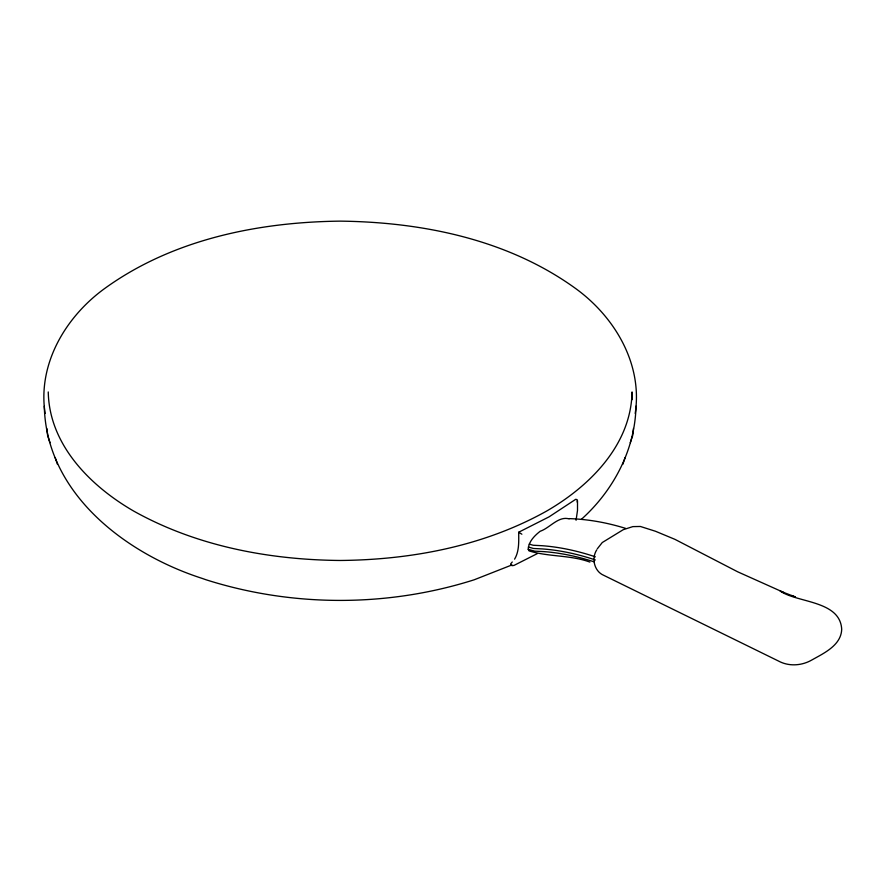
<?xml version="1.0" encoding="UTF-8"?>
<svg xmlns="http://www.w3.org/2000/svg" width="886" height="886" viewBox="0 0 886 886"><rect width="100%" height="100%" fill="white"/><g stroke="black" fill="none" stroke-linecap="round" stroke-linejoin="round"><path stroke-width="1.33" d="M514.589 559.155C519.429 551.048 518.698 541.28 518.709 532.22L549.087 516.837L575.723 499.305L577.129 499.671L577.273 502.218M589.899 562.078C570.241 554.869 548.7 557.006 529.053 550.893L528.211 549.309C528.554 541.7 534.502 535.72 540.161 531.268C549.708 528.111 558.346 515.84 569.045 518.864M633.468 428.47L632.67 435.69L630.278 442.679M635.196 413.463C642.848 363.736 614.386 316.247 574.859 287.961C507.235 239.342 422.157 222.076 340.146 221.135C258.147 222.076 173.069 239.342 105.434 287.961C65.918 316.247 37.445 363.736 45.108 413.463M635.993 406.176C635.162 449.678 613.356 490.689 581.305 519.395M576.066 520.259L577.506 510.414L577.506 500.756M622.814 464.353L625.139 457.553M596.721 549.907C591.261 558.335 594.207 571.404 603.842 575.368L778.539 661.056C788.839 666.637 801.686 665.807 811.731 660.048C823.692 653.303 841.235 645.373 841.7 629.226C840.083 600.42 797.433 602.967 780.201 591.073L795.462 597.009L791.63 595.503M597.286 548.822L602.27 542.531L623.235 529.695L632.825 526.616L640.39 526.472L655.474 531.257L674.944 539.352L737.695 571.813L783.966 592.557M510.701 563.884L512.263 561.99M511.931 564.947L474.265 579.765C387.714 607.287 292.579 607.287 206.039 579.765L201.964 578.337C125.624 553.684 46.183 493.546 44.3 406.176M537.326 553.606L513.98 565.423L511.942 565.678L510.768 564.493M569.133 518.62C588.271 519.207 607.253 522.685 625.516 528.355M529.252 544.126L533.184 545.255L541.955 545.698A389.142 224.667 60 0 1 592.878 555.998L595.359 556.851M528.399 547.039L533.472 548.478L542.398 548.932A385.897 222.796 60 0 1 592.889 559.144L595.348 559.985M528.211 549.309L534.712 551.158L543.782 551.613A382.652 220.924 60 0 1 593.864 561.746M521.865 534.214L518.709 532.22M50.015 442.679L47.634 435.69L46.836 428.47M55.165 457.553L57.479 464.353M48.254 391.944C49.195 444.949 90.527 486.137 133.753 511.111C196.437 546.13 268.901 559.83 340.146 560.473C411.392 559.83 483.867 546.13 546.551 511.111C589.777 486.137 631.109 444.949 632.05 391.944L632.05 399.73"/></g></svg>
